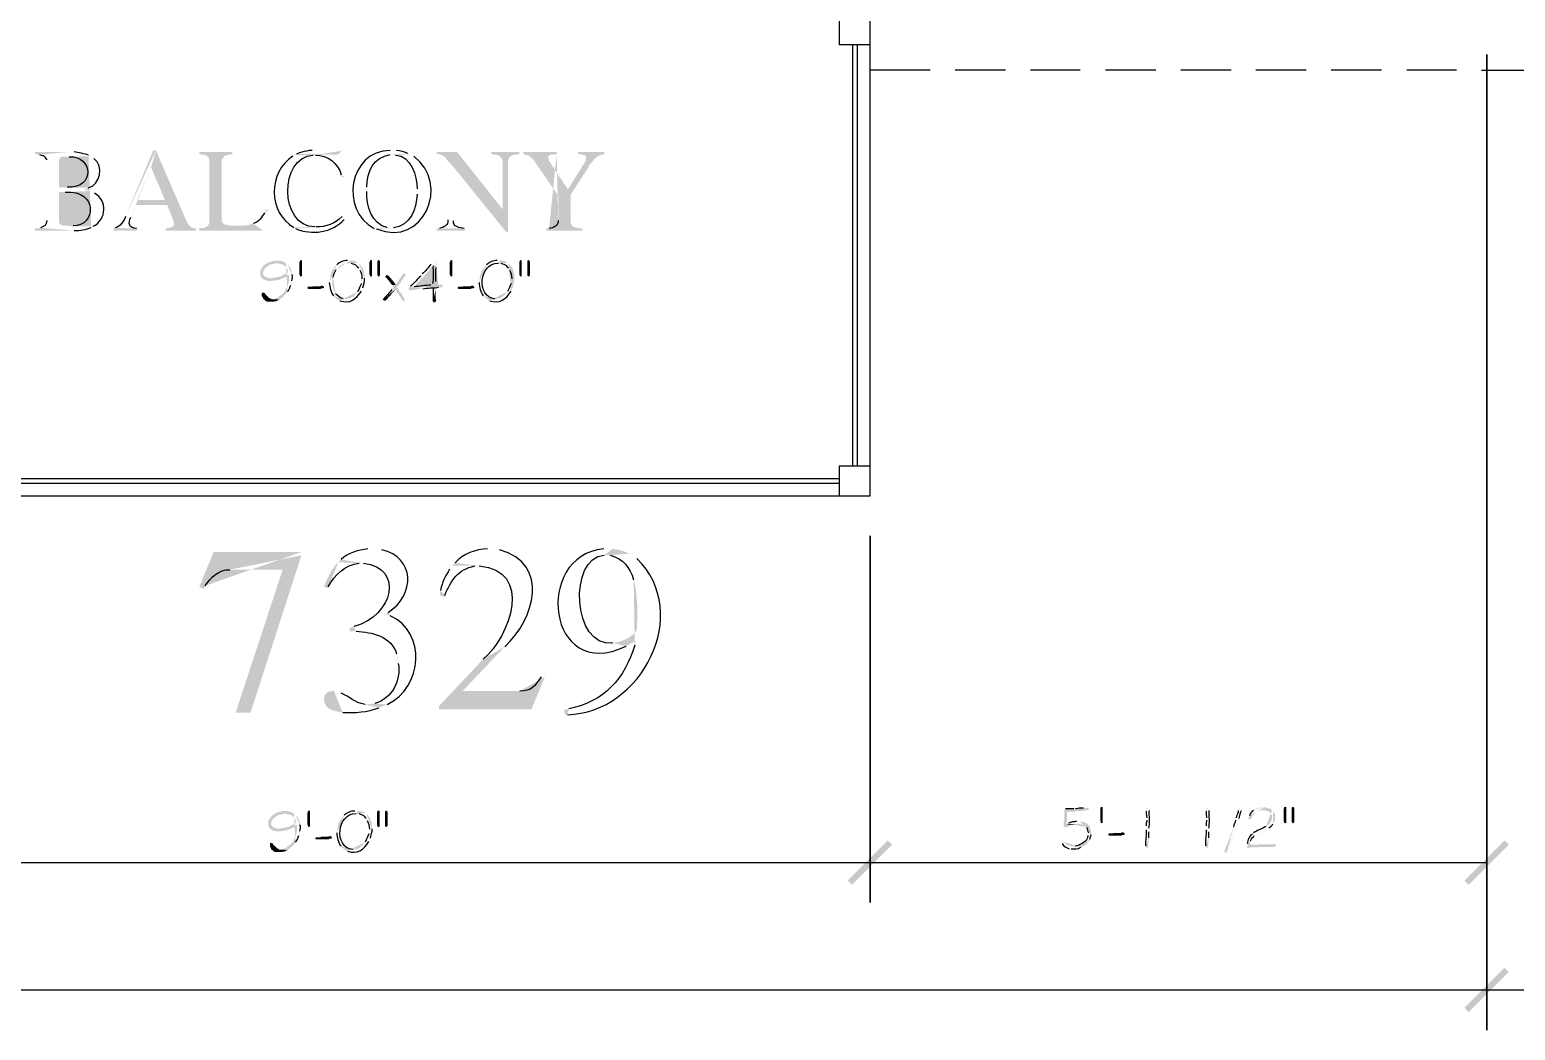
# Model space of a CAD drawing. Header units: inches. Extents: x -167 to 6071, y -6287 to -2731.
# Drawn here: x 879.2 to 1027.3, y -6153.3 to -6053.6 of the extents above; entities that cross this region are included whole.
import ezdxf

# ---------------------------------------------------------------- set-up
doc = ezdxf.new("R2010")
doc.units = ezdxf.units.IN
doc.header["$LTSCALE"] = 96
doc.header["$MEASUREMENT"] = 0
doc.layers.add('PDF_Geometry', color=7, linetype='Continuous', true_color=0x4a4a4a)
doc.layers.add('PDF_Solid Fills', color=7, linetype='Continuous')

msp = doc.modelspace()

# ---------------------------------------------------------------- hatches: boundary and pattern name
at = {"layer": 'PDF_Solid Fills', "transparency": 33554559}
h = msp.add_hatch(color=256, dxfattribs=at)
h.paths.add_polyline_path([(883, -6065.75), (879.69, -6065.75), (879.69, -6065.96), (879.85, -6065.96), (880.12, -6066.02)], flags=0)
h.paths.add_polyline_path([(880.86, -6066.55), (880.86, -6072.58)], flags=0)
h.paths.add_polyline_path([(880.22, -6073.32), (880.01, -6073.38), (879.69, -6073.38), (879.69, -6073.59), (883.58, -6073.59)], flags=0)
h.paths.add_polyline_path([(885.29, -6073.27), (885.5, -6073.16), (883.21, -6073.16), (882.89, -6073.11), (882.46, -6073.11), (882.25, -6073), (882.09, -6072.84), (882.09, -6069.75), (882.62, -6069.75), (885.24, -6069.64), (885.02, -6069.59), (884.76, -6069.54), (884.54, -6069.48), (884.76, -6069.43), (885.02, -6069.32), (882.09, -6069.27), (882.09, -6066.6), (882.14, -6066.39), (882.3, -6066.23), (882.78, -6066.23), (885.24, -6066.18), (885.02, -6066.07)], flags=0)
h.paths.add_polyline_path([(883.58, -6065.75), (883.32, -6065.75)], flags=0)
h = msp.add_hatch(color=256, dxfattribs=at)
h.paths.add_polyline_path([(885.24, -6066.18), (882.78, -6066.23), (883.1, -6066.23)], flags=0)
h.paths.add_polyline_path([(882.89, -6069.27), (882.09, -6069.27), (885.02, -6069.32)], flags=0)
h.paths.add_polyline_path([(885.56, -6066.39), (885.4, -6066.28)], flags=0)
h = msp.add_hatch(color=256, dxfattribs=at)
h.paths.add_polyline_path([(891.74, -6065.59), (891.48, -6065.59), (888.7, -6072.2)], flags=0)
h.paths.add_polyline_path([(887.69, -6073.32), (887.53, -6073.38), (887.53, -6073.59), (889.88, -6073.59), (889.88, -6073.38), (889.82, -6073.38)], flags=0)
h.paths.add_polyline_path([(889.24, -6072.26), (889.72, -6071.03), (892.86, -6071.03), (889.88, -6070.55), (891.26, -6067.3)], flags=0)
for points in [[(891.74, -6065.59), (891.26, -6067.3), (892.65, -6070.55), (889.88, -6070.55), (892.86, -6071.03), (893.45, -6072.52), (893.5, -6072.74), (893.56, -6072.95), (893.5, -6073.06), (893.4, -6073.22), (893.24, -6073.27), (893.02, -6073.32), (892.7, -6073.38), (892.7, -6073.59), (895.74, -6073.59), (895.74, -6073.38), (895.58, -6073.38), (895.37, -6073.32), (895.21, -6073.22), (895.05, -6073.06), (894.89, -6072.84), (894.78, -6072.63)], [(899.37, -6065.75), (896.06, -6065.75), (896.06, -6065.96), (896.33, -6066.02), (896.54, -6066.02), (896.76, -6066.12), (896.92, -6066.23), (897.02, -6066.39), (897.08, -6066.55), (897.08, -6072.79), (897.02, -6072.95), (896.92, -6073.11), (899.74, -6073.11), (899.21, -6073.11), (898.94, -6073.06), (898.52, -6072.95), (898.41, -6072.84), (898.3, -6072.63), (898.3, -6066.55), (898.41, -6066.39), (898.52, -6066.23), (898.62, -6066.12), (899.05, -6066.02), (899.37, -6065.96)], [(921.77, -6065.75), (919.74, -6065.75), (919.74, -6065.96), (919.9, -6065.96), (920.12, -6066.02), (920.33, -6066.12), (920.49, -6066.23), (920.54, -6066.23), (920.65, -6066.39), (920.86, -6066.66), (921.4, -6067.24), (926.68, -6073.75), (926.3, -6071.46)], [(927.96, -6065.75), (925.18, -6065.75), (925.18, -6065.96), (925.24, -6065.96), (925.77, -6066.07), (925.93, -6066.12), (926.09, -6066.23), (926.3, -6066.55), (926.3, -6071.46), (926.68, -6073.75), (926.84, -6073.75), (926.84, -6066.66), (926.89, -6066.5), (926.94, -6066.34), (927.05, -6066.23), (927.21, -6066.12), (927.42, -6066.02), (927.69, -6066.02), (927.96, -6065.96)], [(936.44, -6065.75), (933.82, -6065.75), (933.82, -6065.96), (933.98, -6065.96), (934.25, -6066.02), (934.46, -6066.07), (934.62, -6066.18), (934.62, -6066.55), (934.52, -6066.76), (932.81, -6069.48), (933.08, -6070.02), (934.89, -6067.24), (934.89, -6067.19), (935.05, -6066.92), (935.26, -6066.71), (935.42, -6066.5), (935.58, -6066.34), (935.74, -6066.23), (935.96, -6066.12), (936.12, -6066.02), (936.28, -6066.02), (936.44, -6065.96)], [(903.8, -6076.58), (903.53, -6076.58), (903.42, -6076.63), (903.32, -6076.63), (903.1, -6076.74), (902.94, -6076.74), (902.84, -6076.84), (902.73, -6076.9), (902.68, -6076.95), (902.57, -6077), (902.46, -6077.11), (902.41, -6077.16), (902.36, -6077.27), (902.25, -6077.38), (902.2, -6077.48), (902.14, -6077.64), (902.14, -6078.02), (902.2, -6078.12), (902.25, -6078.23), (902.3, -6078.34), (903.21, -6078.34), (903.05, -6078.34), (902.94, -6078.28), (902.84, -6078.28), (902.62, -6078.18), (902.57, -6078.12), (902.46, -6078.02), (902.41, -6077.91), (902.41, -6077.8), (902.46, -6077.7), (902.46, -6077.59), (902.57, -6077.43), (902.62, -6077.32), (902.73, -6077.27), (902.84, -6077.16), (902.94, -6077.11), (903, -6077.06), (903.21, -6076.95), (903.32, -6076.95), (903.42, -6076.9), (903.58, -6076.9), (903.69, -6076.84), (904.7, -6076.84), (904.6, -6076.79), (904.54, -6076.74), (904.33, -6076.63), (904.17, -6076.63), (904.06, -6076.58), (903.96, -6076.58)], [(906.3, -6076.79), (906.3, -6078.12), (906.2, -6078.18), (906.09, -6078.12), (906.09, -6078.02), (906.04, -6077.96), (906.04, -6076.79), (906.09, -6076.63), (906.09, -6076.58), (906.2, -6076.52), (906.3, -6076.58)], [(913.18, -6076.52), (913.08, -6076.58), (913.08, -6076.63), (913.02, -6076.79), (913.02, -6077.96), (913.08, -6078.02), (913.08, -6078.12), (913.18, -6078.18), (913.29, -6078.12), (913.29, -6076.58)], [(913.93, -6076.52), (913.88, -6076.58), (913.82, -6076.63), (913.82, -6078.02), (913.88, -6078.12), (913.93, -6078.18), (914.04, -6078.12), (914.09, -6078.07), (914.09, -6076.68), (914.04, -6076.58)], [(921.29, -6076.79), (921.29, -6078.12), (921.18, -6078.18), (921.08, -6078.12), (921.08, -6078.02), (921.02, -6077.96), (921.02, -6076.79), (921.08, -6076.63), (921.08, -6076.58), (921.18, -6076.52), (921.29, -6076.58)], [(928.12, -6076.52), (928.01, -6076.58), (928.01, -6076.63), (927.96, -6076.79), (927.96, -6077.96), (928.01, -6078.02), (928.01, -6078.12), (928.12, -6078.18), (928.22, -6078.12), (928.22, -6076.58)], [(928.86, -6076.52), (928.81, -6076.58), (928.76, -6076.63), (928.76, -6078.02), (928.81, -6078.12), (928.86, -6078.18), (928.97, -6078.12), (929.02, -6078.07), (929.02, -6076.68), (928.97, -6076.58)], [(904.54, -6077.96), (904.12, -6078.18), (904.01, -6078.18), (903.9, -6078.23), (903.8, -6078.23), (903.64, -6078.28), (903.42, -6078.28), (903.32, -6078.34), (902.3, -6078.34), (902.41, -6078.39), (902.46, -6078.44), (902.57, -6078.5), (902.62, -6078.55), (902.78, -6078.55), (902.89, -6078.6), (903.42, -6078.6), (903.53, -6078.55), (903.8, -6078.55), (903.9, -6078.5), (904.01, -6078.5), (904.12, -6078.44), (904.17, -6078.44), (904.49, -6078.28), (904.6, -6078.28), (904.7, -6078.18), (904.92, -6078.07), (904.97, -6078.02)], [(916.49, -6077.86), (916.44, -6077.91), (916.38, -6077.91), (916.33, -6078.02), (916.22, -6078.12), (916.17, -6078.28), (916.12, -6078.34), (916.01, -6078.44), (915.96, -6078.55), (915.9, -6078.66), (915.8, -6078.76), (915.74, -6078.87), (915.69, -6078.92), (915.64, -6079.03), (915.32, -6079.03), (915.37, -6079.14), (915.42, -6079.24), (915.42, -6079.3), (915.32, -6079.4), (915.58, -6079.46), (915.64, -6079.51), (915.74, -6079.72), (915.85, -6079.78), (915.96, -6079.99), (916.01, -6080.1), (916.12, -6080.2), (916.17, -6080.31), (916.28, -6080.47), (916.33, -6080.58), (916.38, -6080.63), (916.49, -6080.63), (916.54, -6080.52), (916.54, -6080.47), (916.49, -6080.36), (916.44, -6080.26), (916.33, -6080.1), (916.33, -6080.04), (916.28, -6079.99), (916.22, -6079.88), (916.17, -6079.83), (916.06, -6079.72), (916.01, -6079.62), (915.96, -6079.51), (915.85, -6079.35), (915.74, -6079.24), (915.85, -6079.14), (915.96, -6079.03), (916.01, -6078.92), (916.12, -6078.82), (916.17, -6078.71), (916.22, -6078.6), (916.28, -6078.55), (916.33, -6078.44), (916.38, -6078.39), (916.44, -6078.28), (916.54, -6078.18), (916.6, -6078.07), (916.6, -6077.91)], [(908.33, -6079.08), (908.22, -6079.08), (908.12, -6079.14), (907.42, -6079.14), (907.32, -6079.19), (906.89, -6079.19), (906.84, -6079.3), (906.89, -6079.4), (908.17, -6079.4), (908.22, -6079.35), (908.38, -6079.35), (908.49, -6079.3), (908.49, -6079.24), (908.44, -6079.14)], [(923.32, -6079.08), (923.21, -6079.08), (923.1, -6079.14), (922.41, -6079.14), (922.3, -6079.19), (921.88, -6079.19), (921.82, -6079.3), (921.88, -6079.4), (923.16, -6079.4), (923.21, -6079.35), (923.37, -6079.35), (923.48, -6079.3), (923.48, -6079.24), (923.42, -6079.14)], [(938.46, -6114.39), (938.04, -6114.55), (937.66, -6114.66), (937.29, -6114.71), (939.05, -6114.76), (939.58, -6114.5)]]:
    msp.add_hatch(color=256, dxfattribs=at).paths.add_polyline_path(points)
h = msp.add_hatch(color=256, dxfattribs=at)
h.paths.add_polyline_path([(905.56, -6066.07), (905.4, -6066.18)], flags=0)
h.paths.add_polyline_path([(905.5, -6073.27), (907.69, -6073.22), (907.58, -6073.22)], flags=0)
h.paths.add_polyline_path([(907.42, -6066.07), (907.64, -6066.07)], flags=0)
h = msp.add_hatch(color=256, dxfattribs=at)
h.paths.add_polyline_path([(910.46, -6065.59), (910.2, -6065.59), (910.2, -6065.64), (910.09, -6065.86), (909.93, -6065.96), (909.72, -6066.02), (905.56, -6066.07), (907.64, -6066.07)], flags=0)
h.paths.add_polyline_path([(910.2, -6068.04), (910.25, -6068.26), (910.57, -6068.26)], flags=0)
h = msp.add_hatch(color=256, dxfattribs=at)
h.paths.add_polyline_path([(907.48, -6065.59), (907.32, -6065.59)], flags=0)
h.paths.add_polyline_path([(905.77, -6065.96), (905.56, -6066.07), (909.72, -6066.02), (909.56, -6065.96)], flags=0)
h.paths.add_polyline_path([(909.56, -6065.96, 0.003622), (907.96, -6065.59)], flags=0)
h.paths.add_polyline_path([(907.96, -6065.59), (907.74, -6065.59)], flags=0)
h = msp.add_hatch(color=256, dxfattribs=at)
h.paths.add_polyline_path([(915.26, -6065.59), (915.1, -6065.59)], flags=0)
h.paths.add_polyline_path([(913.5, -6073.38), (915.21, -6073.32), (915, -6073.32), (914.78, -6073.27)], flags=0)
h.paths.add_polyline_path([(912.76, -6069.7), (912.76, -6069.27)], flags=0)
h.paths.add_polyline_path([(915.1, -6066.02), (915.37, -6066.02), (917.08, -6065.96), (916.86, -6065.91)], flags=0)
h.paths.add_polyline_path([(915.74, -6065.59), (915.53, -6065.59)], flags=0)
h = msp.add_hatch(color=256, dxfattribs=at)
h.paths.add_polyline_path([(917.08, -6065.96), (915.37, -6066.02), (915.42, -6066.02), (915.64, -6066.07)], flags=0)
h.paths.add_polyline_path([(917.77, -6069.43), (917.77, -6069.96)], flags=0)
h.paths.add_polyline_path([(915.42, -6073.32), (915.21, -6073.32), (913.5, -6073.38), (913.72, -6073.43)], flags=0)
h.paths.add_polyline_path([(917.45, -6066.18), (917.29, -6066.07)], flags=0)
h = msp.add_hatch(color=256, dxfattribs=at)
h.paths.add_polyline_path([(931.69, -6065.75), (928.38, -6065.75), (928.38, -6065.96), (928.54, -6066.02), (928.76, -6066.07), (928.92, -6066.12), (929.08, -6066.28), (929.29, -6066.44), (929.45, -6066.6), (929.61, -6066.87), (931.85, -6070.12), (931.85, -6072.58)], flags=0)
h.paths.add_polyline_path([(930.94, -6073.38), (930.68, -6073.38), (930.68, -6073.59), (934.25, -6073.59), (934.25, -6073.38), (934.14, -6073.38), (933.82, -6073.32), (933.4, -6073.22), (933.24, -6073.11), (933.13, -6072.95), (933.08, -6072.84), (933.08, -6070.02), (932.81, -6069.48), (931.05, -6066.82), (930.94, -6066.66), (930.89, -6066.44), (930.84, -6066.23), (930.84, -6066.18), (930.94, -6066.12), (931.1, -6066.02), (931.37, -6066.02), (931.69, -6065.96)], flags=0)
h = msp.add_hatch(color=256, dxfattribs=at)
h.paths.add_polyline_path([(920.86, -6066.66), (920.86, -6072.52)], flags=0)
h.paths.add_polyline_path([(920.01, -6073.38), (919.74, -6073.38), (919.74, -6073.59), (922.52, -6073.59), (922.52, -6073.38), (922.46, -6073.38)], flags=0)
h.paths.add_polyline_path([(921.4, -6072.63), (921.4, -6067.24)], flags=0)
h = msp.add_hatch(color=256, dxfattribs=at)
h.paths.add_polyline_path([(885.24, -6069.64), (882.62, -6069.75), (882.68, -6069.75)], flags=0)
h.paths.add_polyline_path([(883.48, -6073.11), (883.21, -6073.16), (885.5, -6073.16)], flags=0)
h.paths.add_polyline_path([(885.61, -6069.86), (885.45, -6069.75)], flags=0)
h = msp.add_hatch(color=256, dxfattribs=at)
h.paths.add_polyline_path([(903, -6071.51), (902.68, -6071.51), (902.68, -6071.56), (902.57, -6071.83)], flags=0)
h.paths.add_polyline_path([(901.45, -6072.9), (901.29, -6072.95), (900.86, -6073.06), (900.6, -6073.06), (900.33, -6073.11), (896.92, -6073.11), (896.76, -6073.22), (896.54, -6073.32), (896.33, -6073.32), (896.06, -6073.38), (896.06, -6073.59), (902.41, -6073.59)], flags=0)
h = msp.add_hatch(color=256, dxfattribs=at)
h.paths.add_polyline_path([(910.52, -6072.04), (910.3, -6072.2)], flags=0)
h.paths.add_polyline_path([(907.69, -6073.22), (905.5, -6073.27), (905.66, -6073.38)], flags=0)
h.paths.add_polyline_path([(910.52, -6072.47), (910.73, -6072.31)], flags=0)
h = msp.add_hatch(color=256, dxfattribs=at)
h.paths.add_polyline_path([(911, -6076.52), (910.84, -6076.58)], flags=0)
h.paths.add_polyline_path([(909.77, -6077), (909.66, -6077.06), (909.66, -6077.11), (909.56, -6077.22), (909.5, -6077.32), (909.45, -6077.43), (909.34, -6077.48), (909.29, -6077.59), (909.24, -6077.7), (909.18, -6077.86), (909.18, -6077.96), (909.13, -6078.07), (909.13, -6078.18), (909.08, -6078.28), (909.08, -6078.55), (909.02, -6078.66), (909.02, -6078.76)], flags=0)
h.paths.add_polyline_path([(909.45, -6080.1), (909.56, -6080.2), (909.56, -6080.26), (909.66, -6080.31), (909.77, -6080.36), (909.88, -6080.47), (910.68, -6080.42), (910.52, -6080.42), (910.41, -6080.36)], flags=0)
h.paths.add_polyline_path([(909.66, -6079.88), (909.61, -6079.78), (909.56, -6079.72), (909.5, -6079.62), (909.45, -6079.51), (909.45, -6079.4), (909.4, -6079.3), (909.4, -6079.14), (909.34, -6079.03), (909.34, -6078.44), (909.4, -6078.28)], flags=0)
h.paths.add_polyline_path([(909.72, -6077.48), (909.93, -6077.27), (909.98, -6077.16), (910.2, -6077.06), (910.25, -6077), (910.46, -6076.9), (910.57, -6076.9), (910.73, -6076.84), (910.94, -6076.84), (911.85, -6076.79), (911.8, -6076.74), (911.58, -6076.63), (911.48, -6076.63), (911.37, -6076.58), (911.1, -6076.58)], flags=0)
h = msp.add_hatch(color=256, dxfattribs=at)
h.paths.add_polyline_path([(919.53, -6076.58), (919.42, -6076.63), (919.37, -6076.74), (919.32, -6076.74), (919.26, -6076.84), (919.16, -6076.95)], flags=0)
h.paths.add_polyline_path([(918.3, -6077.91), (918.25, -6078.02), (918.14, -6078.12)], flags=0)
h.paths.add_polyline_path([(917.13, -6079.14), (917.08, -6079.19), (916.97, -6079.24), (916.97, -6079.3), (916.92, -6079.4), (916.97, -6079.51), (917.13, -6079.56), (917.29, -6079.56), (917.34, -6079.51), (917.56, -6079.51), (917.66, -6079.46), (917.88, -6079.46), (917.98, -6079.4), (918.36, -6079.4)], flags=0)
h.paths.add_polyline_path([(919.9, -6079.24), (920.17, -6079.24), (917.4, -6079.24), (917.4, -6079.19), (917.5, -6079.14), (917.56, -6079.03), (917.66, -6078.98), (917.77, -6078.87), (917.82, -6078.76), (917.93, -6078.71), (917.98, -6078.6), (918.09, -6078.55), (918.14, -6078.44), (918.25, -6078.34), (918.3, -6078.28), (918.41, -6078.18), (918.52, -6078.07), (918.57, -6077.96), (918.68, -6077.91), (918.73, -6077.8), (918.84, -6077.7), (919, -6077.54), (919.05, -6077.43), (919.16, -6077.32), (919.21, -6077.27), (919.32, -6077.16), (919.37, -6077.06), (919.69, -6077.06), (919.69, -6076.63), (919.64, -6076.63)], flags=0)
h = msp.add_hatch(color=256, dxfattribs=at)
h.paths.add_polyline_path([(925.93, -6076.52), (925.77, -6076.58)], flags=0)
h.paths.add_polyline_path([(924.7, -6077), (924.6, -6077.06), (924.6, -6077.11), (924.49, -6077.22), (924.44, -6077.32), (924.38, -6077.43), (924.28, -6077.48), (924.22, -6077.59), (924.17, -6077.7), (924.12, -6077.86), (924.12, -6077.96), (924.06, -6078.07), (924.06, -6078.18), (924.01, -6078.28), (924.01, -6078.55), (923.96, -6078.66), (923.96, -6078.76)], flags=0)
h.paths.add_polyline_path([(924.38, -6080.1), (924.49, -6080.2), (924.49, -6080.26), (924.6, -6080.31), (924.7, -6080.36), (924.81, -6080.47), (925.61, -6080.42), (925.56, -6080.42)], flags=0)
h.paths.add_polyline_path([(925.88, -6076.84), (926.78, -6076.79), (926.73, -6076.74), (926.62, -6076.68), (926.52, -6076.63), (926.41, -6076.63), (926.3, -6076.58), (926.04, -6076.58)], flags=0)
h = msp.add_hatch(color=256, dxfattribs=at)
h.paths.add_polyline_path([(904.7, -6076.84), (903.8, -6076.84), (903.9, -6076.84), (904.01, -6076.9), (904.12, -6076.9), (904.22, -6076.95), (904.33, -6076.95), (904.54, -6077.06), (904.6, -6077.11), (904.65, -6077.16), (904.7, -6077.27), (904.81, -6077.38), (904.86, -6077.48), (904.86, -6077.59), (904.92, -6077.7), (904.86, -6077.8), (904.54, -6077.96), (904.97, -6078.02), (905.02, -6078.02), (905.02, -6078.55), (904.97, -6078.66), (904.97, -6078.82), (904.92, -6078.92), (904.92, -6079.03), (904.86, -6079.14), (904.81, -6079.19), (904.76, -6079.3), (904.7, -6079.4), (904.65, -6079.51), (904.6, -6079.62), (904.54, -6079.72), (904.44, -6079.78), (904.38, -6079.88), (904.28, -6079.99), (904.17, -6080.04), (904.06, -6080.1), (904.01, -6080.2), (903.9, -6080.26), (903.8, -6080.31), (903.74, -6080.31), (903.64, -6080.36), (903.53, -6080.42), (903.16, -6080.42), (904.06, -6080.47), (904.12, -6080.42), (904.22, -6080.36), (904.28, -6080.31), (904.38, -6080.2), (904.49, -6080.15), (904.54, -6080.04), (904.65, -6079.99), (904.7, -6079.88), (904.81, -6079.78), (904.86, -6079.67)], flags=0)
h.paths.add_polyline_path([(905.18, -6079.03), (905.24, -6078.98), (905.24, -6078.87), (905.29, -6078.76), (905.29, -6078.6)], flags=0)
h.paths.add_polyline_path([(905.29, -6077.96), (905.29, -6077.7), (905.18, -6077.48), (905.18, -6077.38), (905.13, -6077.27), (905.08, -6077.22), (904.97, -6077.11), (904.92, -6077.06), (904.86, -6077), (904.81, -6076.9)], flags=0)
h = msp.add_hatch(color=256, dxfattribs=at)
h.paths.add_polyline_path([(911.85, -6076.79), (910.94, -6076.84), (911.21, -6076.84)], flags=0)
h.paths.add_polyline_path([(911.96, -6077.32), (912.01, -6077.43), (912.06, -6077.54)], flags=0)
h.paths.add_polyline_path([(912.28, -6078.39), (912.22, -6078.5), (912.22, -6078.87)], flags=0)
h.paths.add_polyline_path([(911.85, -6079.67), (911.8, -6079.78), (911.69, -6079.83), (911.64, -6079.94), (911.53, -6080.04), (911.42, -6080.1), (911.37, -6080.2), (911.26, -6080.26), (911.16, -6080.31), (911, -6080.36), (910.89, -6080.36), (910.78, -6080.42), (910.68, -6080.42), (909.88, -6080.47), (910.09, -6080.58)], flags=0)
h.paths.add_polyline_path([(912.22, -6079.62), (912.28, -6079.51), (912.33, -6079.4), (912.38, -6079.3)], flags=0)
h.paths.add_polyline_path([(912.54, -6078.34), (912.54, -6077.96), (912.49, -6077.8), (912.49, -6077.7), (912.44, -6077.59), (912.38, -6077.48), (912.38, -6077.38), (912.33, -6077.27), (912.28, -6077.22), (912.17, -6077.11), (912.12, -6077), (912.06, -6076.95), (911.96, -6076.84)], flags=0)
h = msp.add_hatch(color=256, dxfattribs=at)
h.paths.add_polyline_path([(914.73, -6078.02), (914.68, -6078.07), (914.62, -6078.18), (914.62, -6078.23), (914.68, -6078.28), (914.94, -6078.55), (915, -6078.66), (915.1, -6078.76), (915.16, -6078.87), (915.32, -6079.03), (915.64, -6079.03), (915.58, -6078.98)], flags=0)
h.paths.add_polyline_path([(914.84, -6078.07), (914.78, -6078.07)], flags=0)
h = msp.add_hatch(color=256, dxfattribs=at)
h.paths.add_polyline_path([(919.69, -6077.06), (919.37, -6077.06), (919.37, -6077.11)], flags=0)
h.paths.add_polyline_path([(919.32, -6078.87), (919.32, -6079.03), (919.16, -6079.03)], flags=0)
h.paths.add_polyline_path([(917.5, -6079.19), (917.4, -6079.24), (920.17, -6079.24), (920.28, -6079.19), (920.33, -6079.14), (920.33, -6079.08), (920.28, -6078.98), (919.64, -6078.98), (919.64, -6078.66)], flags=0)
h.paths.add_polyline_path([(919.69, -6077.27), (919.69, -6077.16)], flags=0)
h = msp.add_hatch(color=256, dxfattribs=at)
h.paths.add_polyline_path([(926.78, -6076.79), (925.88, -6076.84), (926.14, -6076.84)], flags=0)
h.paths.add_polyline_path([(926.89, -6077.32), (926.94, -6077.43), (927, -6077.54)], flags=0)
h.paths.add_polyline_path([(927.21, -6078.39), (927.16, -6078.5), (927.16, -6078.87)], flags=0)
h.paths.add_polyline_path([(926.78, -6079.67), (926.73, -6079.78), (926.62, -6079.83), (926.57, -6079.94), (926.46, -6080.04), (926.36, -6080.1), (926.3, -6080.2), (926.2, -6080.26), (926.09, -6080.31), (925.93, -6080.36), (925.82, -6080.36), (925.72, -6080.42), (925.61, -6080.42), (924.81, -6080.47), (925.02, -6080.58)], flags=0)
h.paths.add_polyline_path([(927.16, -6079.62), (927.21, -6079.51), (927.26, -6079.4), (927.32, -6079.3), (927.32, -6079.19), (927.37, -6079.14), (927.37, -6079.03), (927.42, -6078.92), (927.42, -6078.76), (927.48, -6078.66), (927.48, -6077.96), (927.42, -6077.8), (927.42, -6077.7), (927.37, -6077.59), (927.32, -6077.48), (927.32, -6077.38), (927.26, -6077.27), (927.21, -6077.22), (927.1, -6077.11), (927.05, -6077), (927, -6076.95), (926.89, -6076.84)], flags=0)
h = msp.add_hatch(color=256, dxfattribs=at)
h.paths.add_polyline_path([(915.32, -6079.4), (915.26, -6079.46)], flags=0)
h.paths.add_polyline_path([(914.41, -6080.47), (914.46, -6080.58), (914.57, -6080.58), (914.68, -6080.52), (914.89, -6080.31), (914.94, -6080.2), (915.05, -6080.15), (915.1, -6080.1), (915.16, -6079.99), (915.26, -6079.88), (915.32, -6079.78), (915.42, -6079.72), (915.53, -6079.56), (915.58, -6079.46)], flags=0)
h = msp.add_hatch(color=256, dxfattribs=at)
h.paths.add_polyline_path([(919.64, -6079.3), (919.37, -6079.3), (919.37, -6079.35)], flags=0)
h.paths.add_polyline_path([(919.37, -6080.63), (919.42, -6080.74), (919.53, -6080.74), (919.64, -6080.68), (919.69, -6080.52), (919.64, -6080.42), (919.64, -6079.4)], flags=0)
h = msp.add_hatch(color=256, dxfattribs=at)
h.paths.add_polyline_path([(902.41, -6079.72), (902.3, -6079.83), (902.3, -6080.1), (902.41, -6080.31), (902.46, -6080.42), (902.52, -6080.47), (902.62, -6080.52), (902.68, -6080.63), (902.78, -6080.63), (902.89, -6080.68), (903.48, -6080.68), (903.58, -6080.63), (903.74, -6080.63), (903.85, -6080.58), (903.96, -6080.52), (904.06, -6080.47), (903.16, -6080.42)], flags=0)
h.paths.add_polyline_path([(902.57, -6079.83), (902.52, -6079.72)], flags=0)
h = msp.add_hatch(color=256, dxfattribs=at)
h.paths.add_polyline_path([(906.25, -6105.64), (897.5, -6105.64), (896.06, -6109.11), (896.49, -6109.32), (896.65, -6109)], flags=0)
h.paths.add_polyline_path([(899.1, -6107.4), (904.38, -6107.4), (906.25, -6105.96)], flags=0)
h = msp.add_hatch(color=256, dxfattribs=at)
h.paths.add_polyline_path([(913.24, -6105.32), (912.86, -6105.32)], flags=0)
h.paths.add_polyline_path([(910.2, -6106.39), (909.93, -6106.66), (912.44, -6106.76)], flags=0)
h.paths.add_polyline_path([(911.48, -6113.06), (911.05, -6113.22), (911.05, -6113.54), (911.69, -6113.54)], flags=0)
h.paths.add_polyline_path([(915.74, -6115.78), (915.85, -6116.26), (915.9, -6116.74)], flags=0)
h.paths.add_polyline_path([(913.56, -6120.74), (912.6, -6120.84), (914.78, -6120.84)], flags=0)
h.paths.add_polyline_path([(915.1, -6111.99), (914.62, -6111.83), (914.89, -6111.67)], flags=0)
h.paths.add_polyline_path([(914.25, -6105.43), (913.77, -6105.32)], flags=0)
h = msp.add_hatch(color=256, dxfattribs=at)
h.paths.add_polyline_path([(925.08, -6105.32), (924.81, -6105.32)], flags=0)
h.paths.add_polyline_path([(921.56, -6106.71), (921.29, -6106.98), (923.96, -6107.03)], flags=0)
h.paths.add_polyline_path([(924.38, -6116.31), (919.96, -6121), (922.3, -6119.51), (926.52, -6115.08)], flags=0)
h.paths.add_polyline_path([(925.98, -6105.43), (925.56, -6105.32)], flags=0)
h = msp.add_hatch(color=256, dxfattribs=at)
h.paths.add_polyline_path([(938.94, -6105.8), (936.44, -6105.96), (937.02, -6105.96)], flags=0)
h.paths.add_polyline_path([(939.37, -6108.42), (939.48, -6108.84), (939.58, -6109.38), (939.64, -6109.86), (939.69, -6110.44), (939.74, -6111.03), (939.74, -6112.31), (939.69, -6112.79), (939.69, -6113.16), (939.64, -6113.54), (939.32, -6113.86), (938.89, -6114.18), (938.46, -6114.39), (939.58, -6114.5), (939.48, -6114.92)], flags=0)
h.paths.add_polyline_path([(932.92, -6121.27), (932.44, -6121.38), (932.49, -6121.86), (932.76, -6121.86)], flags=0)
h.paths.add_polyline_path([(939.69, -6106.28), (939.32, -6106.02)], flags=0)
h = msp.add_hatch(color=256, dxfattribs=at)
h.paths.add_polyline_path([(936.76, -6105.32), (936.38, -6105.32)], flags=0)
h.paths.add_polyline_path([(938.62, -6115.03), (939.05, -6114.76), (937.29, -6114.71)], flags=0)
h.paths.add_polyline_path([(936.44, -6105.96), (938.94, -6105.8), (938.57, -6105.64), (938.14, -6105.48), (937.72, -6105.38), (937.24, -6105.32)], flags=0)
h = msp.add_hatch(color=256, dxfattribs=at)
h.paths.add_polyline_path([(909.93, -6106.66), (909.61, -6106.98), (909.34, -6107.35), (909.13, -6107.72), (908.7, -6108.58), (908.49, -6109.11), (908.86, -6109.22), (908.92, -6109.11)], flags=0)
h.paths.add_polyline_path([(912.01, -6106.76), (912.44, -6106.76)], flags=0)
h = msp.add_hatch(color=256, dxfattribs=at)
h.paths.add_polyline_path([(921.29, -6106.98), (921.02, -6107.35)], flags=0)
h.paths.add_polyline_path([(920.12, -6109.48), (920.01, -6109.96), (920.49, -6110.12), (920.54, -6109.96)], flags=0)
h.paths.add_polyline_path([(923.53, -6107.03), (923.96, -6107.03)], flags=0)
h = msp.add_hatch(color=256, dxfattribs=at)
h.paths.add_polyline_path([(930.2, -6117.96), (930.14, -6118.07)], flags=0)
h.paths.add_polyline_path([(928.01, -6119.51), (922.3, -6119.51), (919.96, -6121), (919.96, -6121.32), (929.18, -6121.32), (930.52, -6118.07)], flags=0)
h = msp.add_hatch(color=256, dxfattribs=at)
h.paths.add_polyline_path([(909.5, -6119.51), (909.24, -6119.51), (908.81, -6119.62), (908.6, -6119.88), (908.49, -6120.26), (908.49, -6120.47), (908.6, -6120.79), (908.76, -6121.06), (909.02, -6121.27), (909.4, -6121.43), (909.82, -6121.54), (910.36, -6121.64)], flags=0)
h.paths.add_polyline_path([(913.98, -6121.16), (914.36, -6121), (914.78, -6120.84), (912.6, -6120.84)], flags=0)
h.paths.add_polyline_path([(910.2, -6119.72), (909.77, -6119.56)], flags=0)
at = {"layer": 'PDF_Solid Fills', "true_color": 0x4a4a4a, "transparency": 33554559}
for points in [[(904.6, -6131.46), (904.33, -6131.46), (904.22, -6131.51), (904.12, -6131.51), (903.9, -6131.62), (903.74, -6131.62), (903.64, -6131.72), (903.53, -6131.78), (903.48, -6131.83), (903.37, -6131.88), (903.26, -6131.99), (903.21, -6132.04), (903.16, -6132.15), (903.05, -6132.26), (903, -6132.36), (902.94, -6132.52), (902.94, -6132.9), (903, -6133), (903.05, -6133.11), (903.1, -6133.22), (904.01, -6133.22), (903.85, -6133.22), (903.74, -6133.16), (903.64, -6133.16), (903.42, -6133.06), (903.37, -6133), (903.26, -6132.9), (903.21, -6132.79), (903.21, -6132.68), (903.26, -6132.58), (903.26, -6132.47), (903.37, -6132.31), (903.42, -6132.2), (903.53, -6132.15), (903.64, -6132.04), (903.74, -6131.99), (903.8, -6131.94), (903.9, -6131.88), (904.01, -6131.83), (904.12, -6131.83), (904.22, -6131.78), (904.38, -6131.78), (904.49, -6131.72), (905.5, -6131.72), (905.4, -6131.67), (905.34, -6131.62), (905.13, -6131.51), (904.97, -6131.51), (904.86, -6131.46), (904.76, -6131.46)], [(907.1, -6131.67), (907.1, -6133), (907, -6133.06), (906.89, -6133), (906.89, -6132.9), (906.84, -6132.84), (906.84, -6131.67), (906.89, -6131.51), (906.89, -6131.46), (907, -6131.4), (907.1, -6131.46)], [(913.93, -6131.4), (913.82, -6131.46), (913.82, -6131.51), (913.77, -6131.67), (913.77, -6132.84), (913.82, -6132.9), (913.82, -6133), (913.93, -6133.06), (914.04, -6133), (914.04, -6131.46)], [(914.68, -6131.4), (914.62, -6131.46), (914.57, -6131.51), (914.57, -6132.9), (914.62, -6133), (914.68, -6133.06), (914.78, -6133), (914.84, -6132.95), (914.84, -6131.56), (914.78, -6131.46)], [(986.14, -6131.3), (986.14, -6132.63), (986.04, -6132.68), (985.93, -6132.63), (985.93, -6132.52), (985.88, -6132.47), (985.88, -6131.3), (985.93, -6131.14), (985.93, -6131.08), (986.04, -6131.03), (986.14, -6131.08)], [(1004.33, -6131.03), (1004.22, -6131.08), (1004.22, -6131.14), (1004.17, -6131.3), (1004.17, -6132.47), (1004.22, -6132.52), (1004.22, -6132.63), (1004.33, -6132.68), (1004.44, -6132.63), (1004.44, -6131.08)], [(1005.08, -6131.03), (1005.02, -6131.08), (1004.97, -6131.14), (1004.97, -6132.52), (1005.02, -6132.63), (1005.08, -6132.68), (1005.18, -6132.63), (1005.24, -6132.58), (1005.24, -6131.19), (1005.18, -6131.08)], [(905.34, -6132.84), (904.92, -6133.06), (904.81, -6133.06), (904.7, -6133.11), (904.6, -6133.11), (904.44, -6133.16), (904.22, -6133.16), (904.12, -6133.22), (903.1, -6133.22), (903.21, -6133.27), (903.26, -6133.32), (903.37, -6133.38), (903.42, -6133.43), (903.58, -6133.43), (903.69, -6133.48), (904.22, -6133.48), (904.33, -6133.43), (904.6, -6133.43), (904.7, -6133.38), (904.81, -6133.38), (904.92, -6133.32), (904.97, -6133.32), (905.29, -6133.16), (905.4, -6133.16), (905.5, -6133.06), (905.72, -6132.95), (905.77, -6132.9)], [(982.62, -6132.74), (982.52, -6132.79), (983.1, -6132.84), (983.21, -6132.79), (983.37, -6132.79), (983.48, -6132.74), (983.64, -6132.74)], [(909.13, -6133.96), (909.02, -6133.96), (908.92, -6134.02), (908.22, -6134.02), (908.12, -6134.07), (907.69, -6134.07), (907.64, -6134.18), (907.69, -6134.28), (908.97, -6134.28), (909.02, -6134.23), (909.18, -6134.23), (909.29, -6134.18), (909.29, -6134.12), (909.24, -6134.02)], [(988.17, -6133.59), (988.06, -6133.59), (987.96, -6133.64), (987.26, -6133.64), (987.16, -6133.7), (986.73, -6133.7), (986.68, -6133.8), (986.73, -6133.91), (988.01, -6133.91), (988.06, -6133.86), (988.22, -6133.86), (988.33, -6133.8), (988.33, -6133.75), (988.28, -6133.64)], [(1003.26, -6134.76), (1000.81, -6134.82), (1000.54, -6134.82), (1000.54, -6135.14), (1000.76, -6135.14), (1000.81, -6135.08), (1003.21, -6135.03), (1003.26, -6135.03), (1003.37, -6134.98), (1003.42, -6134.92), (1003.37, -6134.82), (1003.37, -6134.76)]]:
    msp.add_hatch(color=251, dxfattribs=at).paths.add_polyline_path(points)
h = msp.add_hatch(color=251, dxfattribs=at)
h.paths.add_polyline_path([(911.74, -6131.4), (911.58, -6131.46)], flags=0)
h.paths.add_polyline_path([(910.52, -6131.88), (910.41, -6131.94), (910.41, -6131.99), (910.3, -6132.1), (910.25, -6132.2), (910.2, -6132.31), (910.09, -6132.36), (910.04, -6132.47), (909.98, -6132.58), (909.93, -6132.74), (909.93, -6132.84), (909.88, -6132.95), (909.88, -6133.06), (909.82, -6133.16), (909.82, -6133.43), (909.77, -6133.54), (909.77, -6133.64)], flags=0)
h.paths.add_polyline_path([(910.2, -6134.98), (910.3, -6135.08), (910.3, -6135.14), (910.41, -6135.19), (910.52, -6135.24), (910.62, -6135.35), (911.42, -6135.3), (911.37, -6135.3)], flags=0)
h.paths.add_polyline_path([(911.69, -6131.72), (912.6, -6131.67), (912.54, -6131.62), (912.33, -6131.51), (912.22, -6131.51), (912.12, -6131.46), (911.85, -6131.46)], flags=0)
h = msp.add_hatch(color=251, dxfattribs=at)
h.paths.add_polyline_path([(984.6, -6131.14), (984.44, -6131.14), (984.22, -6131.19)], flags=0)
h.paths.add_polyline_path([(983.42, -6131.24), (983.26, -6131.24)], flags=0)
h.paths.add_polyline_path([(982.41, -6131.24), (982.36, -6131.3), (982.3, -6131.4), (982.3, -6132.47), (982.25, -6132.58), (982.25, -6132.95), (982.3, -6133.06), (982.41, -6133.11), (982.46, -6133.11), (983, -6132.84), (983.1, -6132.84), (982.52, -6132.79), (982.52, -6132.63), (982.57, -6132.52), (982.57, -6131.51), (983.37, -6131.51), (983.58, -6131.46), (984.22, -6131.46), (984.33, -6131.4), (984.54, -6131.4), (984.6, -6131.35), (984.65, -6131.35), (984.7, -6131.3), (984.76, -6131.3), (984.76, -6131.24), (984.7, -6131.19), (984.7, -6131.14)], flags=0)
h = msp.add_hatch(color=251, dxfattribs=at)
h.paths.add_polyline_path([(990.62, -6131.14), (990.52, -6131.19), (990.46, -6131.35), (990.46, -6131.46)], flags=0)
h.paths.add_polyline_path([(990.52, -6132.15), (990.52, -6132.36)], flags=0)
h.paths.add_polyline_path([(990.46, -6132.95), (990.46, -6133.32)], flags=0)
h.paths.add_polyline_path([(990.41, -6134.92), (990.41, -6135.08), (990.52, -6135.14), (990.62, -6135.08), (990.68, -6135.03), (990.68, -6134.5), (990.73, -6134.39), (990.73, -6134.12)], flags=0)
h.paths.add_polyline_path([(990.73, -6133.54), (990.73, -6133.16)], flags=0)
h.paths.add_polyline_path([(990.78, -6131.4), (990.78, -6131.3), (990.73, -6131.19)], flags=0)
h = msp.add_hatch(color=251, dxfattribs=at)
h.paths.add_polyline_path([(996.6, -6131.14), (996.49, -6131.19), (996.44, -6131.35), (996.44, -6131.46)], flags=0)
h.paths.add_polyline_path([(996.49, -6132.15), (996.49, -6132.36)], flags=0)
h.paths.add_polyline_path([(996.44, -6132.95), (996.44, -6133.32)], flags=0)
h.paths.add_polyline_path([(996.38, -6134.92), (996.38, -6135.08), (996.49, -6135.14), (996.6, -6135.08), (996.65, -6135.03), (996.65, -6134.5), (996.7, -6134.39), (996.7, -6134.12)], flags=0)
h.paths.add_polyline_path([(996.7, -6133.54), (996.7, -6133.16)], flags=0)
h.paths.add_polyline_path([(996.76, -6131.4), (996.76, -6131.3), (996.7, -6131.19)], flags=0)
h = msp.add_hatch(color=251, dxfattribs=at)
h.paths.add_polyline_path([(999.8, -6131.14), (999.74, -6131.19), (999.64, -6131.4)], flags=0)
h.paths.add_polyline_path([(999.42, -6132.15), (999.42, -6132.26), (999.37, -6132.36)], flags=0)
h.paths.add_polyline_path([(999.16, -6133.06), (999.16, -6133.16), (999.1, -6133.27), (999.05, -6133.38), (999, -6133.48), (999, -6133.59), (998.94, -6133.7), (998.89, -6133.86), (998.84, -6133.96), (998.84, -6134.07), (998.78, -6134.18), (998.73, -6134.28), (998.68, -6134.39), (998.62, -6134.5), (998.62, -6134.6), (998.57, -6134.76), (998.46, -6134.92), (998.41, -6135.08), (998.36, -6135.24), (998.3, -6135.35), (998.3, -6135.46), (998.25, -6135.46), (998.3, -6135.56), (998.41, -6135.62), (998.46, -6135.56), (998.52, -6135.56), (998.52, -6135.46), (998.57, -6135.4)], flags=0)
h.paths.add_polyline_path([(998.57, -6135.4, 0.021662), (999.32, -6133.43)], flags=0)
h.paths.add_polyline_path([(999.32, -6133.43), (999.37, -6133.32), (999.42, -6133.16), (999.42, -6133.06), (999.48, -6132.95), (999.53, -6132.84), (999.53, -6132.74), (999.58, -6132.63), (999.64, -6132.52), (999.64, -6132.42), (999.74, -6132.2)], flags=0)
h.paths.add_polyline_path([(999.96, -6131.4), (999.96, -6131.3), (999.9, -6131.19)], flags=0)
h = msp.add_hatch(color=251, dxfattribs=at)
h.paths.add_polyline_path([(1003, -6131.4), (1002.14, -6131.4), (1002.36, -6131.4), (1002.46, -6131.46), (1002.57, -6131.46), (1002.78, -6131.56), (1002.78, -6131.62), (1002.89, -6131.67), (1002.94, -6131.78), (1003, -6131.88), (1003, -6131.99), (1003.05, -6132.1), (1003, -6132.2), (1003, -6132.31), (1002.94, -6132.42), (1002.89, -6132.52), (1002.89, -6132.58), (1002.78, -6132.68), (1002.73, -6132.74), (1002.62, -6132.84), (1002.52, -6132.9), (1002.52, -6132.95), (1002.41, -6133)], flags=0)
h.paths.add_polyline_path([(1001.18, -6133.64), (1001.13, -6133.64), (1001.08, -6133.75)], flags=0)
h.paths.add_polyline_path([(1000.54, -6134.71), (1000.54, -6134.82), (1000.81, -6134.82), (1000.81, -6134.71), (1000.86, -6134.55), (1000.86, -6134.44)], flags=0)
h.paths.add_polyline_path([(1001.24, -6133.91), (1001.34, -6133.86), (1001.45, -6133.8), (1001.56, -6133.7), (1001.66, -6133.7), (1001.77, -6133.64), (1001.88, -6133.59), (1001.93, -6133.54), (1002.09, -6133.48), (1002.2, -6133.43), (1002.36, -6133.32), (1002.46, -6133.27), (1002.57, -6133.22), (1002.68, -6133.16)], flags=0)
h.paths.add_polyline_path([(1003.1, -6132.74), (1003.16, -6132.63), (1003.21, -6132.58), (1003.26, -6132.47), (1003.32, -6132.36), (1003.32, -6131.88), (1003.26, -6131.72), (1003.21, -6131.67), (1003.16, -6131.56), (1003.1, -6131.46)], flags=0)
h = msp.add_hatch(color=251, dxfattribs=at)
h.paths.add_polyline_path([(1002.14, -6131.08), (1001.98, -6131.08), (1001.82, -6131.14), (1001.72, -6131.14), (1001.61, -6131.19), (1001.5, -6131.19), (1001.45, -6131.24), (1001.24, -6131.35), (1001.18, -6131.4)], flags=0)
h.paths.add_polyline_path([(1000.76, -6131.94), (1000.7, -6132.04), (1000.65, -6132.15), (1000.7, -6132.26), (1000.81, -6132.31), (1000.86, -6132.26), (1000.97, -6132.15), (1000.97, -6132.1), (1001.02, -6131.99), (1001.08, -6131.94), (1001.08, -6131.88), (1001.13, -6131.83), (1001.24, -6131.72), (1001.34, -6131.67), (1001.4, -6131.56), (1001.5, -6131.51), (1001.56, -6131.51), (1001.77, -6131.4), (1003, -6131.4), (1002.94, -6131.3), (1002.73, -6131.19), (1002.62, -6131.19), (1002.52, -6131.14), (1002.41, -6131.14), (1002.25, -6131.08)], flags=0)
h = msp.add_hatch(color=251, dxfattribs=at)
h.paths.add_polyline_path([(905.5, -6131.72), (904.6, -6131.72), (904.7, -6131.72), (904.81, -6131.78), (904.92, -6131.78), (905.02, -6131.83), (905.13, -6131.83), (905.24, -6131.88), (905.34, -6131.94), (905.45, -6132.04), (905.5, -6132.15), (905.61, -6132.26), (905.66, -6132.36), (905.66, -6132.47), (905.72, -6132.58), (905.66, -6132.68), (905.34, -6132.84), (905.77, -6132.9), (905.82, -6132.9), (905.82, -6133.43), (905.77, -6133.54), (905.77, -6133.7), (905.72, -6133.8), (905.72, -6133.91), (905.66, -6134.02), (905.61, -6134.07), (905.56, -6134.18), (905.5, -6134.28), (905.45, -6134.39), (905.4, -6134.5), (905.34, -6134.6), (905.24, -6134.66), (905.18, -6134.76), (905.08, -6134.87), (904.97, -6134.92), (904.86, -6134.98), (904.81, -6135.08), (904.7, -6135.14), (904.6, -6135.19), (904.54, -6135.19), (904.33, -6135.3), (903.96, -6135.3), (904.86, -6135.35), (904.92, -6135.3), (905.02, -6135.24), (905.08, -6135.19), (905.18, -6135.08), (905.29, -6135.03), (905.34, -6134.92), (905.45, -6134.87), (905.5, -6134.76), (905.61, -6134.66), (905.66, -6134.55)], flags=0)
h.paths.add_polyline_path([(905.98, -6133.91), (906.04, -6133.86), (906.04, -6133.75), (906.09, -6133.64), (906.09, -6133.48)], flags=0)
h.paths.add_polyline_path([(906.09, -6132.84), (906.09, -6132.58), (906.04, -6132.47), (905.98, -6132.36), (905.98, -6132.26), (905.93, -6132.15), (905.88, -6132.1), (905.77, -6131.99), (905.72, -6131.94), (905.66, -6131.88), (905.61, -6131.78)], flags=0)
h = msp.add_hatch(color=251, dxfattribs=at)
h.paths.add_polyline_path([(912.6, -6131.67), (911.69, -6131.72), (911.96, -6131.72)], flags=0)
h.paths.add_polyline_path([(912.7, -6132.2), (912.76, -6132.31), (912.81, -6132.42)], flags=0)
h.paths.add_polyline_path([(913.02, -6133.27), (912.97, -6133.38), (912.97, -6133.75)], flags=0)
h.paths.add_polyline_path([(912.6, -6134.55), (912.54, -6134.66), (912.44, -6134.71), (912.38, -6134.82), (912.28, -6134.92), (912.17, -6134.98), (912.12, -6135.08), (912.01, -6135.14), (911.9, -6135.19), (911.74, -6135.24), (911.64, -6135.24), (911.53, -6135.3), (911.42, -6135.3), (910.62, -6135.35), (910.84, -6135.46)], flags=0)
h.paths.add_polyline_path([(912.97, -6134.5), (913.08, -6134.28), (913.13, -6134.18)], flags=0)
h.paths.add_polyline_path([(913.29, -6133.22), (913.29, -6132.84), (913.24, -6132.68), (913.24, -6132.58), (913.18, -6132.47), (913.13, -6132.36), (913.13, -6132.26), (913.08, -6132.15), (913.02, -6132.1), (912.92, -6131.99), (912.86, -6131.88), (912.81, -6131.83), (912.7, -6131.72)], flags=0)
h = msp.add_hatch(color=251, dxfattribs=at)
h.paths.add_polyline_path([(983.69, -6132.47), (983.53, -6132.47)], flags=0)
h.paths.add_polyline_path([(982.73, -6132.68), (982.62, -6132.74), (983.8, -6132.74), (983.9, -6132.79), (984.01, -6132.79), (984.33, -6132.95), (984.38, -6133), (984.44, -6133), (984.54, -6133.11)], flags=0)
h.paths.add_polyline_path([(984.7, -6133.64), (984.7, -6133.7), (984.65, -6133.8), (984.65, -6133.91)], flags=0)
h.paths.add_polyline_path([(983.37, -6134.98), (983.16, -6134.98), (984.17, -6134.98), (984.28, -6134.92), (984.38, -6134.87), (984.6, -6134.66), (984.65, -6134.55), (984.76, -6134.44), (984.81, -6134.39), (984.86, -6134.28)], flags=0)
h.paths.add_polyline_path([(984.97, -6133.8), (984.97, -6133.38), (984.92, -6133.27), (984.86, -6133.16), (984.86, -6133.06), (984.81, -6132.95), (984.7, -6132.9), (984.65, -6132.79), (984.6, -6132.74), (984.38, -6132.63), (984.33, -6132.58), (984.22, -6132.58), (984.06, -6132.52), (983.96, -6132.52), (983.85, -6132.47)], flags=0)
h = msp.add_hatch(color=251, dxfattribs=at)
h.paths.add_polyline_path([(903.21, -6134.6), (903.16, -6134.66), (903.1, -6134.71), (903.1, -6134.98), (903.16, -6135.08), (903.21, -6135.19), (903.26, -6135.3), (903.32, -6135.35), (903.42, -6135.4), (903.48, -6135.51), (903.58, -6135.51), (903.69, -6135.56), (904.28, -6135.56), (904.38, -6135.51), (904.54, -6135.51), (904.86, -6135.35), (903.96, -6135.3)], flags=0)
h.paths.add_polyline_path([(903.37, -6134.71), (903.32, -6134.6)], flags=0)
h = msp.add_hatch(color=251, dxfattribs=at)
h.paths.add_polyline_path([(982.2, -6134.55), (982.14, -6134.55), (982.09, -6134.66), (982.09, -6134.71)], flags=0)
h.paths.add_polyline_path([(982.78, -6135.24), (983, -6135.24)], flags=0)
h.paths.add_polyline_path([(983.96, -6135.08), (984.06, -6135.03), (984.17, -6134.98), (982.94, -6134.98), (982.84, -6134.92), (982.73, -6134.87), (982.68, -6134.87), (982.57, -6134.82), (982.46, -6134.76), (982.41, -6134.66), (982.36, -6134.66), (982.3, -6134.55)], flags=0)

# ---------------------------------------------------------------- linework, layer by layer
at = {"layer": 'PDF_Geometry', "color": 7}
msp.add_lwpolyline([(854.94, -6052.04), (854.94, -6100.04), (962.94, -6100.04), (962.94, -6052.04)], dxfattribs=at)
at = {"layer": 'PDF_Geometry'}
for points in [[(962.94, -6055.08), (959.9, -6055.08), (959.9, -6052.04)], [(961.18, -6055.08), (961.18, -6097.06)], [(961.66, -6055.08), (961.66, -6097.06)], [(1023.9, -6057.59), (1029.93, -6057.59), (1029.93, -6055.08)], [(1024.44, -6056.04), (1024.44, -6140.58)], [(968.92, -6057.59), (962.94, -6057.59)], [(976.44, -6057.59), (971.42, -6057.59)], [(983.9, -6057.59), (978.94, -6057.59)], [(991.42, -6057.59), (986.41, -6057.59)], [(998.94, -6057.59), (993.93, -6057.59)], [(1006.41, -6057.59), (1001.4, -6057.59)], [(1013.93, -6057.59), (1008.92, -6057.59)], [(1021.4, -6057.59), (1016.44, -6057.59)], [(959.9, -6100.04), (959.9, -6097.06), (962.94, -6097.06)], [(959.9, -6098.34), (857.93, -6098.34)], [(959.9, -6098.82), (857.93, -6098.82)], [(559.42, -6136.58), (620.92, -6136.58), (728.92, -6136.58), (854.94, -6136.58), (962.94, -6136.58), (1024.44, -6136.58)], [(1690.41, -6149.32), (1624.44, -6149.32), (1386.89, -6149.32), (1324.44, -6149.32), (1086.94, -6149.32), (1024.44, -6149.32), (559.42, -6149.32), (496.92, -6149.32), (259.42, -6149.32), (196.92, -6149.32), (-40.58, -6149.32), (-106.6, -6149.32), (-102.6, -6149.32)]]:
    msp.add_lwpolyline(points, dxfattribs=at)
for points in [[(1024.44, -6153.32), (1024.44, -6056.04)], [(962.94, -6140.58), (962.94, -6104.04)]]:
    msp.add_lwpolyline(points, close=True, dxfattribs=at)
for points in [[(880.12, -6066.02), (880.73, -6066.18), (880.49, -6066.01), (880.86, -6066.55)], [(883.1, -6066.23), (885.45, -6066.12), (885.75, -6069.36), (882.89, -6069.27)], [(885.02, -6066.07), (884.6, -6065.93), (884.02, -6065.82), (883.58, -6065.75)], [(905.4, -6066.18), (902.9, -6067.67), (902.91, -6071.87), (905.5, -6073.27)], [(907.58, -6073.22), (904.05, -6073.22), (903.98, -6066.24), (907.42, -6066.07)], [(907.32, -6065.59), (907.1, -6065.55), (905.96, -6065.83), (905.77, -6065.96)], [(907.64, -6066.07), (908.85, -6066.07), (909.93, -6066.84), (910.2, -6068.04)], [(915.1, -6065.59), (910.94, -6065.67), (910.06, -6071.54), (913.5, -6073.38)], [(912.76, -6069.27), (912.77, -6067.74), (913.41, -6066.23), (915.1, -6066.02)], [(913.72, -6073.43), (918.47, -6075.33), (921.12, -6068.92), (917.45, -6066.18)], [(915.64, -6066.07), (917.2, -6066.15), (917.78, -6068.13), (917.77, -6069.43)], [(916.86, -6065.91), (916.64, -6065.75), (916.02, -6065.66), (915.74, -6065.59)], [(885.02, -6069.32), (886.26, -6068.94), (886.55, -6067.21), (885.56, -6066.39)], [(882.68, -6069.75), (886.07, -6069.52), (885.75, -6073.19), (883.48, -6073.11)], [(885.5, -6073.16), (886.84, -6072.45), (886.92, -6070.62), (885.61, -6069.86)], [(914.78, -6073.27), (913.31, -6073.04), (912.64, -6071), (912.76, -6069.7)], [(917.77, -6069.96), (917.75, -6071.45), (917.09, -6073.11), (915.42, -6073.32)], [(888.7, -6072.2), (888.52, -6072.68), (888.21, -6073.2), (887.69, -6073.32)], [(889.82, -6073.38), (889.05, -6073.33), (888.93, -6072.88), (889.24, -6072.26)], [(902.57, -6071.83), (902.27, -6072.28), (902.02, -6072.75), (901.45, -6072.9)], [(910.3, -6072.2), (909.57, -6072.89), (908.71, -6073.25), (907.69, -6073.22)], [(880.86, -6072.58), (880.81, -6073.12), (880.68, -6073.12), (880.22, -6073.32)], [(883.58, -6073.59), (884.17, -6073.58), (884.76, -6073.53), (885.29, -6073.27)], [(905.66, -6073.38), (907.3, -6074.09), (909.3, -6073.82), (910.52, -6072.47)], [(920.86, -6072.52), (920.9, -6073.07), (920.47, -6073.25), (920.01, -6073.38)], [(922.46, -6073.38), (922.06, -6073.32), (921.31, -6073.2), (921.4, -6072.63)], [(931.85, -6072.58), (931.89, -6073.07), (931.36, -6073.33), (930.94, -6073.38)], [(910.84, -6076.58), (910.41, -6076.57), (910.09, -6076.73), (909.77, -6077)], [(925.77, -6076.58), (925.35, -6076.57), (925.02, -6076.73), (924.7, -6077)], [(905.29, -6078.6), (905.3, -6078.4), (905.43, -6078.16), (905.29, -6077.96)], [(909.4, -6078.28), (909.42, -6078), (909.54, -6077.71), (909.72, -6077.48)], [(911.21, -6076.84), (911.74, -6077.01), (911.55, -6076.93), (911.96, -6077.32)], [(912.06, -6077.54), (912.25, -6077.83), (912.24, -6078.03), (912.28, -6078.39)], [(915.58, -6078.98), (915.35, -6078.66), (915.09, -6078.37), (914.84, -6078.07)], [(918.14, -6078.12), (917.86, -6078.31), (917.44, -6078.92), (917.13, -6079.14)], [(919.16, -6076.95), (918.91, -6077.3), (918.62, -6077.6), (918.3, -6077.91)], [(919.37, -6077.11), (919.34, -6077.56), (919.43, -6078.48), (919.32, -6078.87)], [(919.64, -6078.66), (919.63, -6078.1), (919.63, -6077.81), (919.69, -6077.27)], [(925.56, -6080.42), (923.62, -6080.2), (923.98, -6076.79), (925.88, -6076.84)], [(926.14, -6076.84), (926.67, -6077.01), (926.49, -6076.93), (926.89, -6077.32)], [(927, -6077.54), (927.18, -6077.83), (927.17, -6078.03), (927.21, -6078.39)], [(904.86, -6079.67), (905.13, -6079.27), (905.03, -6079.5), (905.18, -6079.03)], [(909.02, -6078.76), (909.09, -6079.26), (909.14, -6079.68), (909.45, -6080.1)], [(910.09, -6080.58), (911.09, -6080.94), (911.71, -6080.42), (912.22, -6079.62)], [(912.22, -6078.87), (912.09, -6079.15), (912.01, -6079.38), (911.85, -6079.67)], [(912.38, -6079.3), (912.43, -6079), (912.58, -6078.68), (912.54, -6078.34)], [(915.26, -6079.46), (915.1, -6079.75), (914.61, -6080.19), (914.41, -6080.47)], [(919.16, -6079.03), (918.59, -6079.04), (918.06, -6079.16), (917.5, -6079.19)], [(918.36, -6079.4), (918.7, -6079.26), (919.65, -6079.34), (919.9, -6079.24)], [(919.37, -6079.35), (919.37, -6079.78), (919.37, -6080.2), (919.37, -6080.63)], [(923.96, -6078.76), (924.02, -6079.25), (924.07, -6079.68), (924.38, -6080.1)], [(925.02, -6080.58), (926.02, -6080.94), (926.65, -6080.42), (927.16, -6079.62)], [(927.16, -6078.87), (927.03, -6079.15), (926.94, -6079.38), (926.78, -6079.67)], [(903.16, -6080.42), (902.82, -6080.42), (902.51, -6080.22), (902.57, -6079.83)], [(910.41, -6080.36), (910.11, -6080.36), (909.86, -6080.08), (909.66, -6079.88)], [(912.86, -6105.32), (911.91, -6105.43), (910.92, -6105.73), (910.2, -6106.39)], [(914.89, -6111.67), (917.63, -6109.89), (917.58, -6106.14), (914.25, -6105.43)], [(924.81, -6105.32), (923.6, -6105.37), (922.4, -6105.82), (921.56, -6106.71)], [(926.52, -6115.08), (929.49, -6112.35), (931.09, -6106.8), (925.98, -6105.43)], [(936.38, -6105.32), (929.35, -6105.96), (930.72, -6118.79), (938.62, -6115.03)], [(932.76, -6121.86), (940.14, -6121.69), (945.29, -6111.75), (939.69, -6106.28)], [(937.29, -6114.71), (933.25, -6115.22), (932.83, -6106.17), (936.44, -6105.96)], [(937.02, -6105.96), (938.38, -6106.31), (938.95, -6107.13), (939.37, -6108.42)], [(896.65, -6109), (897.21, -6108.17), (898.03, -6107.37), (899.1, -6107.4)], [(908.92, -6109.11), (909.56, -6107.88), (910.59, -6106.92), (912.01, -6106.76)], [(912.44, -6106.76), (916.48, -6107.21), (915.44, -6111.99), (911.48, -6113.06)], [(921.02, -6107.35), (920.58, -6108.13), (920.27, -6108.56), (920.12, -6109.48)], [(920.54, -6109.96), (921.18, -6108.46), (921.83, -6107.37), (923.53, -6107.03)], [(923.96, -6107.03), (929.38, -6107.4), (927.07, -6114.07), (924.38, -6116.31)], [(914.78, -6120.84), (918.39, -6119.14), (918.73, -6113.61), (915.1, -6111.99)], [(911.69, -6113.54), (913.34, -6113.64), (915.16, -6113.99), (915.74, -6115.78)], [(939.48, -6114.92), (938.46, -6118.27), (936.43, -6120.57), (932.92, -6121.27)], [(915.9, -6116.74), (916.2, -6118.44), (915.28, -6120.26), (913.56, -6120.74)], [(930.14, -6118.07), (929.49, -6119.02), (929.23, -6119.49), (928.01, -6119.51)], [(912.6, -6120.84), (911.42, -6120.62), (911.15, -6120.1), (910.2, -6119.72)], [(910.36, -6121.64), (911.58, -6121.67), (912.83, -6121.63), (913.98, -6121.16)], [(911.58, -6131.46), (911.16, -6131.45), (910.83, -6131.61), (910.52, -6131.88)], [(983.26, -6131.24), (982.98, -6131.24), (982.69, -6131.24), (982.41, -6131.24)], [(984.22, -6131.19), (983.78, -6131.17), (983.81, -6131.19), (983.42, -6131.24)], [(990.46, -6131.46), (990.42, -6132.02), (990.54, -6131.75), (990.52, -6132.15)], [(990.73, -6133.16), (990.85, -6132.84), (990.75, -6131.82), (990.78, -6131.4)], [(996.44, -6131.46), (996.4, -6132.02), (996.51, -6131.75), (996.49, -6132.15)], [(996.7, -6133.16), (996.82, -6132.84), (996.73, -6131.82), (996.76, -6131.4)], [(999.64, -6131.4), (999.66, -6131.57), (999.48, -6131.98), (999.42, -6132.15)], [(999.74, -6132.2), (999.8, -6132.06), (999.85, -6131.51), (999.96, -6131.4)], [(1001.18, -6131.4), (1000.99, -6131.6), (1000.81, -6131.59), (1000.76, -6131.94)], [(906.09, -6133.48), (906.1, -6133.28), (906.23, -6133.04), (906.09, -6132.84)], [(911.37, -6135.3), (909.43, -6135.08), (909.8, -6131.67), (911.69, -6131.72)], [(911.96, -6131.72), (912.48, -6131.89), (912.3, -6131.81), (912.7, -6132.2)], [(912.81, -6132.42), (912.99, -6132.71), (912.98, -6132.91), (913.02, -6133.27)], [(983.53, -6132.47), (983.27, -6132.58), (982.97, -6132.51), (982.73, -6132.68)], [(990.52, -6132.36), (990.54, -6132.7), (990.43, -6132.43), (990.46, -6132.95)], [(996.49, -6132.36), (996.51, -6132.7), (996.4, -6132.43), (996.44, -6132.95)], [(999.37, -6132.36), (999.31, -6132.67), (999.23, -6132.77), (999.16, -6133.06)], [(1002.41, -6133), (1002.01, -6133.23), (1001.56, -6133.38), (1001.18, -6133.64)], [(1002.68, -6133.16), (1002.83, -6133.04), (1003.03, -6132.94), (1003.1, -6132.74)], [(905.66, -6134.55), (905.93, -6134.15), (905.83, -6134.38), (905.98, -6133.91)], [(909.77, -6133.64), (909.83, -6134.14), (909.88, -6134.56), (910.2, -6134.98)], [(912.97, -6133.75), (912.84, -6134.03), (912.75, -6134.26), (912.6, -6134.55)], [(913.13, -6134.18), (913.18, -6133.88), (913.32, -6133.56), (913.29, -6133.22)], [(984.65, -6133.91), (984.59, -6134.53), (983.91, -6134.85), (983.37, -6134.98)], [(984.54, -6133.11), (984.64, -6133.28), (984.61, -6133.48), (984.7, -6133.64)], [(984.86, -6134.28), (984.88, -6134.12), (984.97, -6133.97), (984.97, -6133.8)], [(990.46, -6133.32), (990.5, -6133.94), (990.38, -6134.3), (990.41, -6134.92)], [(990.73, -6134.12), (990.73, -6133.93), (990.73, -6133.73), (990.73, -6133.54)], [(996.44, -6133.32), (996.47, -6133.94), (996.35, -6134.3), (996.38, -6134.92)], [(996.7, -6134.12), (996.7, -6133.93), (996.7, -6133.73), (996.7, -6133.54)], [(1001.08, -6133.75), (1000.76, -6133.9), (1000.55, -6134.38), (1000.54, -6134.71)], [(1000.86, -6134.44), (1000.99, -6134.11), (1001.14, -6134.08), (1001.24, -6133.91)], [(903.96, -6135.3), (903.62, -6135.3), (903.31, -6135.1), (903.37, -6134.71)], [(910.84, -6135.46), (911.83, -6135.82), (912.46, -6135.3), (912.97, -6134.5)], [(982.09, -6134.71), (982.2, -6135.04), (982.51, -6135.09), (982.78, -6135.24)], [(983, -6135.24), (983.33, -6135.25), (983.66, -6135.26), (983.96, -6135.08)]]:
    msp.add_open_spline(points, degree=3, dxfattribs=at)
at = {"layer": 'PDF_Solid Fills', "transparency": 33554559}
msp.add_solid([(906.25, -6105.96), (904.38, -6107.4), (901.18, -6121.64), (899.69, -6121.64)], dxfattribs=at)
at = {"layer": 'PDF_Solid Fills', "color": 251, "true_color": 0x4a4a4a, "transparency": 33554559}
for points in [[(964.7, -6134.39), (961.13, -6138.82), (960.7, -6138.39)], [(960.7, -6138.39), (961.13, -6138.82), (964.7, -6134.39)], [(965.13, -6134.82), (964.7, -6134.39), (961.13, -6138.82)], [(961.13, -6138.82), (964.7, -6134.39), (965.13, -6134.82)], [(1022.2, -6138.39), (1022.62, -6138.82), (1026.2, -6134.39)], [(1022.62, -6138.82), (1026.2, -6134.39), (1026.62, -6134.82)], [(1026.2, -6147.08), (1022.62, -6151.51), (1022.2, -6151.08)], [(1022.2, -6151.08), (1022.62, -6151.51), (1026.2, -6147.08)], [(1026.62, -6147.51), (1026.2, -6147.08), (1022.62, -6151.51)], [(1022.62, -6151.51), (1026.2, -6147.08), (1026.62, -6147.51)]]:
    msp.add_solid(points, dxfattribs=at)

doc.saveas('drawing.dxf')
